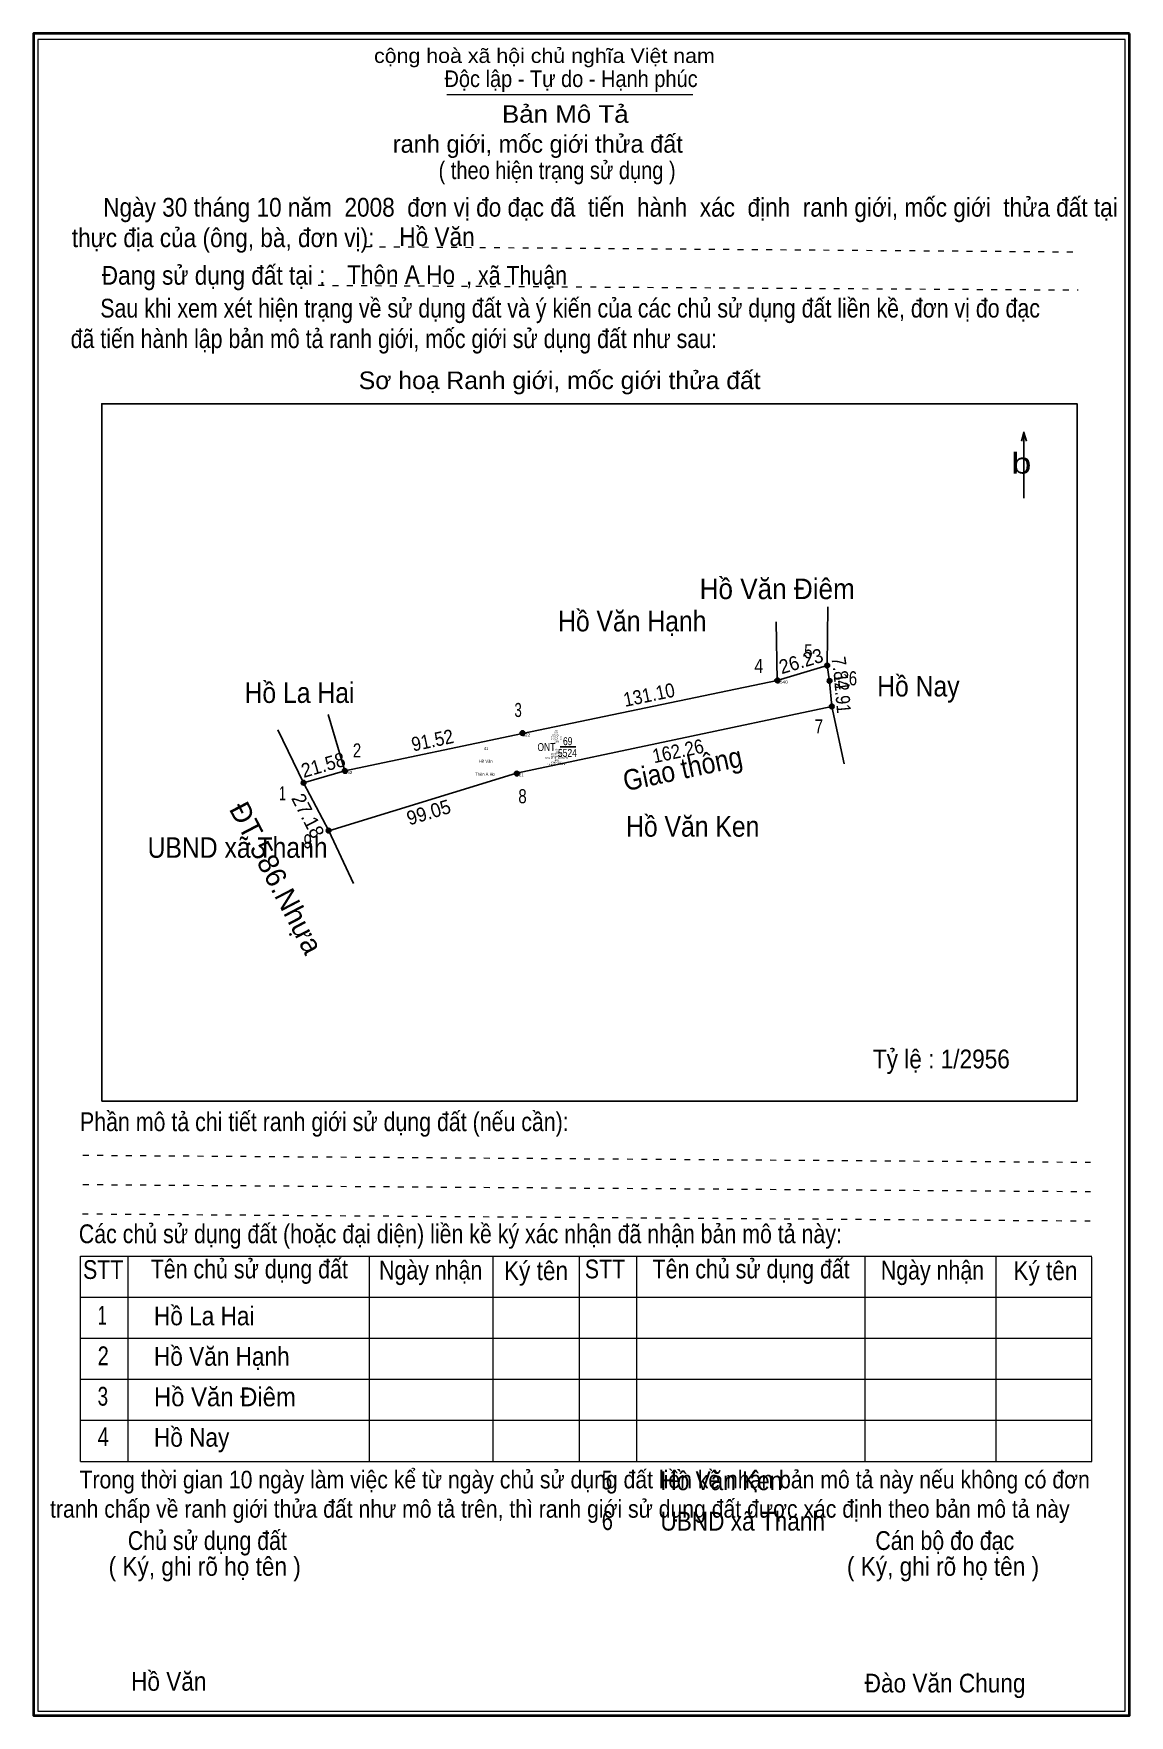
# Model space of a CAD drawing. Header units: metres. Extents: x 987.7 to 1006.3, y 990.8 to 1019.5.
import ezdxf
from ezdxf.enums import TextEntityAlignment as Align

# ---------------------------------------------------------------- set-up
doc = ezdxf.new("R2010")
doc.units = ezdxf.units.M
doc.header["$LTSCALE"] = 0.12
doc.linetypes.add('DOTTED', pattern=[1.5, 0.3, -1.2])
for name, color, linetype in [('1', 7, 'Continuous'), ('15', 7, 'Continuous'), ('5', 7, 'Continuous'), ('54', 7, 'Continuous')]:
    doc.layers.add(name, color=color, linetype=linetype)
for name, color, linetype, lineweight in [('10', 7, 'Continuous', 25), ('13', 7, 'Continuous', 25), ('2', 7, 'Continuous', 13), ('3', 7, 'Continuous', 25), ('4', 7, 'Continuous', 13)]:
    doc.layers.add(name, color=color, linetype=linetype, lineweight=lineweight)

msp = doc.modelspace()

# ---------------------------------------------------------------- hatches: boundary and pattern name
at = {"layer": '3'}
for points in [[(1001.2322, 1008.7173, 1), (1001.1522, 1008.7173, 1)], [(1000.3821, 1008.4629, 1), (1000.3021, 1008.4629, 1)], [(1001.2711, 1008.4547, 1), (1001.1911, 1008.4547, 1)], [(1001.31, 1008.0197, 1), (1001.23, 1008.0197, 1)], [(996.0392, 1007.5647, 1), (995.9592, 1007.5647, 1)], [(993.0109, 1006.9217, 1), (992.9309, 1006.9217, 1)], [(995.9415, 1006.876, 1), (995.8615, 1006.876, 1)], [(992.31, 1006.718, 1), (992.23, 1006.718, 1)], [(992.7352, 1005.9027, 1), (992.6552, 1005.9027, 1)]]:
    msp.add_hatch(color=256, dxfattribs=at).paths.add_polyline_path(points)

# ---------------------------------------------------------------- linework, layer by layer
at = {"layer": '10'}
for p, q in [((1001.19, 1008.72), (1001.2, 1009.72)), ((1000.34, 1008.46), (1000.32, 1009.46)), ((992.97, 1006.92), (992.69, 1007.88)), ((1001.27, 1008.02), (1001.48, 1007.04)), ((992.27, 1006.72), (991.83, 1007.62)), ((992.7, 1005.9), (993.12, 1005))]:
    msp.add_line(p, q, dxfattribs=at)
msp.add_lwpolyline([(992.27, 1006.72), (992.97, 1006.92), (996, 1007.56), (1000.34, 1008.46), (1001.19, 1008.72), (1001.23, 1008.45), (1001.27, 1008.02), (995.9, 1006.88), (992.7, 1005.9)], close=True, dxfattribs=at)
at = {"layer": '13'}
msp.add_line((996.64, 1007.33), (996.91, 1007.33), dxfattribs=at)
at = {"layer": '2'}
for p, q in [((994.71, 1018.45), (998.9, 1018.45)), ((988.47, 998.65), (1005.7, 998.65)), ((988.47, 995.15), (988.47, 998.65)), ((989.28, 995.15), (989.28, 998.65)), ((993.39, 995.15), (993.39, 998.65)), ((995.5, 995.15), (995.5, 998.65)), ((996.97, 995.15), (996.97, 998.65)), ((997.95, 995.15), (997.95, 998.65)), ((1001.84, 995.15), (1001.84, 998.65)), ((1004.07, 995.15), (1004.07, 998.63)), ((1005.7, 995.15), (1005.7, 998.63)), ((988.47, 997.95), (1005.7, 997.95)), ((988.47, 997.25), (1005.7, 997.25)), ((988.47, 996.55), (1005.7, 996.55)), ((988.47, 995.85), (1005.7, 995.85)), ((988.47, 995.15), (1005.7, 995.15))]:
    msp.add_line(p, q, dxfattribs=at)
at = {"layer": '2', "linetype": 'DOTTED'}
for p, q in [((993.32, 1015.86), (1005.38, 1015.77)), ((992.52, 1015.2), (1005.47, 1015.12)), ((988.51, 1000.37), (1005.68, 1000.25)), ((988.51, 999.87), (1005.68, 999.75)), ((988.5, 999.37), (1005.67, 999.25))]:
    msp.add_line(p, q, dxfattribs=at)
at = {"layer": '2', "lineweight": 25}
for p, q in [((1004.54, 1012.69), (1004.5, 1012.54)), ((1004.54, 1012.7), (1004.54, 1011.57)), ((1004.54, 1012.69), (1004.59, 1012.54))]:
    msp.add_line(p, q, dxfattribs=at)
at = {"layer": '2', "lineweight": 40}
msp.add_lwpolyline([(1006.34, 1019.49), (987.67, 1019.49), (987.67, 990.82), (1006.34, 990.82)], close=True, dxfattribs=at)
at = {"layer": '2'}
msp.add_lwpolyline([(1006.27, 1019.39), (987.74, 1019.39), (987.74, 990.89), (1006.27, 990.89)], close=True, dxfattribs=at)
at = {"layer": '2', "lineweight": 25}
msp.add_lwpolyline([(988.83, 1001.29), (1005.45, 1001.29), (1005.45, 1013.18), (988.83, 1013.18)], close=True, dxfattribs=at)
at = {"layer": '3'}
for centre in [(1001.1922, 1008.7173), (1000.3421, 1008.4629), (1001.2311, 1008.4547), (1001.27, 1008.0197), (995.9992, 1007.5647), (992.9709, 1006.9217), (995.9015, 1006.876), (992.27, 1006.718), (992.6952, 1005.9027)]:
    msp.add_circle(centre, 0.04, dxfattribs=at)
at = {"layer": '4'}
for p, q in [((1000.35, 1008.46), (1000.33, 1008.46)), ((1000.34, 1008.45), (1000.34, 1008.47)), ((996.01, 1007.56), (995.99, 1007.56)), ((996, 1007.55), (996, 1007.58)), ((995.91, 1006.88), (995.89, 1006.88)), ((995.9, 1006.87), (995.9, 1006.89))]:
    msp.add_line(p, q, dxfattribs=at)

# ---------------------------------------------------------------- texts
at = {"layer": '1'}
for s, width, p in [('5', 0.8, (1000.87, 1008.84)), ('4', 0.85, (1000.025, 1008.59)), ('6', 0.8, (1001.63, 1008.38)), ('3', 0.7, (995.925, 1007.84)), ('7', 0.8, (1001.05, 1007.56)), ('2', 0.8, (993.18, 1007.15)), ('1', 0.65, (991.91, 1006.42)), ('8', 0.8, (996, 1006.37)), ('9', 0.8, (992.34, 1005.6))]:
    msp.add_text(s, height=0.24, dxfattribs=dict(at, width=width)).set_placement(p, align=Align.CENTER)
at = {"layer": '13', "width": 0.8}
for s, p in [('69', (996.77, 1007.36)), ('5524', (996.765, 1007.16))]:
    msp.add_text(s, height=0.1353, dxfattribs=at).set_placement(p, align=Align.CENTER)
msp.add_text('ONT ', height=0.1353, dxfattribs=at).set_placement((996.6, 1007.26), align=Align.RIGHT)
at = {"layer": '15'}
for s, width, p in [('41', 0.8, (995.38, 1007.28)), ('Thôn A Ho ', 0.95, (995.37, 1006.84)), ('Hồ Văn', 0.95, (995.375, 1007.06))]:
    msp.add_text(s, height=0.0507, dxfattribs=dict(at, width=width)).set_placement(p, align=Align.CENTER)
at = {"layer": '2'}
for s, height, width, p in [('cộng hoà xã hội chủ nghĩa Việt nam', 0.2474, 1.1, (993.47, 1018.99)), ('Độc lập - Tự do - Hạnh phúc', 0.2828, 0.9, (994.67, 1018.58)), ('Bản Mô Tả', 0.3, 1.1, (995.65, 1017.97)), ('( theo hiện trạng sử dụng )', 0.3, 0.85, (994.57, 1017.01)), ('     Ngày 30 tháng 10 năm  2008  đơn vị đo đạc đã  tiến  hành  xác  định  ranh giới, mốc giới  thửa đất tại ', 0.32, 0.9, (988.32, 1016.37)), ('thực địa của (ông, bà, đơn vị): ', 0.32, 0.9, (988.32, 1015.85)), ('Đang sử dụng đất tại :', 0.32, 0.9, (988.83, 1015.21)), (', xã Thuận', 0.32, 0.85, (995.04, 1015.21)), ('     Sau khi xem xét hiện trạng về sử dụng đất và ý kiến của các chủ sử dụng đất liền kề, đơn vị đo đạc ', 0.32, 0.85, (988.3, 1014.65)), ('đã tiến hành lập bản mô tả ranh giới, mốc giới sử dụng đất như sau:', 0.32, 0.85, (988.3, 1014.13)), ('Sơ hoạ Ranh giới, mốc giới thửa đất', 0.3, 1.05, (993.21, 1013.43)), ('Phần mô tả chi tiết ranh giới sử dụng đất (nếu cần):', 0.32, 0.85, (988.46, 1000.78)), ('Các chủ sử dụng đất (hoặc đại diện) liền kề ký xác nhận đã nhận bản mô tả này:', 0.32, 0.85, (988.44, 998.87)), ('     Trong thời gian 10 ngày làm việc kể từ ngày chủ sử dụng đất liền kề nhận bản mô tả này nếu không có đơn ', 0.3, 0.9, (987.95, 994.69)), ('tranh chấp về ranh giới thửa đất như mô tả trên, thì ranh giới sử dụng đất được xác định theo bản mô tả này', 0.3, 0.9, (987.95, 994.19))]:
    msp.add_text(s, height=height, dxfattribs=dict(at, width=width)).set_placement(p)
msp.add_text('ranh giới, mốc giới thửa đất', height=0.3, dxfattribs=at).set_placement((993.79, 1017.46))
for s, height, width, p in [('b', 0.3535, 1.3, (1004.5, 1011.99)), ('Hồ Văn Điêm', 0.35, 0.95, (1000.34, 1009.85)), ('Hồ Văn Hạnh', 0.35, 0.9, (997.87, 1009.3)), ('Hồ La Hai', 0.35, 0.9, (992.2, 1008.08)), ('Hồ Nay', 0.35, 0.9, (1002.745, 1008.19)), ('Hồ Văn Ken', 0.35, 0.9, (998.9, 1005.8)), ('UBND xã Thanh', 0.35, 0.9, (991.145, 1005.44)), ('STT', 0.32, 0.85, (988.855, 998.26)), ('Tên chủ sử dụng đất', 0.32, 0.85, (991.345, 998.27)), ('Ngày nhận', 0.32, 0.85, (994.435, 998.25)), ('Ký tên', 0.32, 0.9, (996.23, 998.24)), ('STT', 0.32, 0.85, (997.405, 998.27)), ('Tên chủ sử dụng đất', 0.32, 0.85, (999.895, 998.27)), ('Ngày nhận', 0.32, 0.85, (1002.985, 998.25)), ('Ký tên', 0.32, 0.9, (1004.91, 998.24)), ('Chủ sử dụng đất', 0.32, 0.85, (990.63, 993.64)), ('Cán bộ đo đạc', 0.32, 0.85, (1003.195, 993.64)), ('( Ký, ghi rõ họ tên )', 0.32, 0.9, (990.585, 993.2)), ('( Ký, ghi rõ họ tên )', 0.32, 0.9, (1003.165, 993.2)), ('( Ký, ghi rõ họ tên )', 0.32, 0.9, (1003.165, 993.2))]:
    msp.add_text(s, height=height, dxfattribs=dict(at, width=width)).set_placement(p, align=Align.CENTER)
at = {"layer": '2', "width": 0.9}
msp.add_text('Giao thông', height=0.35, rotation=12.027, dxfattribs=at).set_placement((998.7635, 1006.7881), align=Align.CENTER)
at = {"layer": '2'}
msp.add_text('ĐT.586.Nhựa', height=0.35, rotation=297.546, dxfattribs=at).set_placement((991.6476, 1005.0159), align=Align.CENTER)
at = {"layer": '3'}
for s, height, rotation, width, p in [('26.23', 0.2399, 16.659, 0.95, (1000.7806, 1008.6779)), ('7.84', 0.2399, 278.43, 0.9, (1001.3026, 1008.5726)), ('131.10', 0.24, 11.684, 0.9, (998.1807, 1008.1011)), ('12.91', 0.24, 275.11, 0.85, (1001.3308, 1008.2357)), ('91.52', 0.2399, 11.989, 0.9, (994.4901, 1007.3265)), ('162.26', 0.24, 12.027, 0.9, (998.675, 1007.1427)), ('21.58', 0.2399, 16.201, 0.95, (992.6365, 1006.9065)), ('99.05', 0.24, 16.885, 0.95, (994.4351, 1006.1008))]:
    msp.add_text(s, height=height, rotation=rotation, dxfattribs=dict(at, width=width)).set_placement(p, align=Align.CENTER)
msp.add_text('27.18', height=0.24, rotation=297.546, dxfattribs=at).set_placement((992.2375, 1006.1005), align=Align.CENTER)
at = {"layer": '4'}
for s, width, p in [('Hồ Văn', 0.9, (993.9, 1015.87)), ('Thôn A Ho', 0.9, (993.01, 1015.22)), ('Tỷ lệ : 1/2956', 0.9, (1001.97, 1001.85)), ('1', 0.65, (988.76, 997.48)), ('Hồ La Hai', 0.9, (989.72, 997.47)), ('2', 0.8, (988.76, 996.79)), ('Hồ Văn Hạnh', 0.9, (989.72, 996.78)), ('3', 0.75, (988.76, 996.1)), ('Hồ Văn Điêm', 0.95, (989.72, 996.09)), ('4', 0.8, (988.76, 995.41)), ('Hồ Nay', 0.9, (989.72, 995.4)), ('5', 0.75, (997.35, 994.67)), ('Hồ Văn Ken', 0.9, (998.35, 994.66)), ('6', 0.8, (997.35, 993.98)), ('UBND xã Thanh', 0.9, (998.35, 993.97)), ('Hồ Văn', 0.9, (989.33, 991.24)), ('Đào Văn Chung', 0.9, (1001.83, 991.21))]:
    msp.add_text(s, height=0.32, dxfattribs=dict(at, width=width)).set_placement(p)
at = {"layer": '5'}
for s, width, p in [('2540', 1.2, (1000.34, 1008.41)), ('822', 1.15, (996, 1007.51)), ('852', 1.15, (992.97, 1006.87)), ('821', 1.05, (995.9, 1006.83))]:
    msp.add_text(s, height=0.0507, dxfattribs=dict(at, width=width)).set_placement(p)
at = {"layer": '54'}
for s, width, p in [('Thôn A Ho', 0.85, (996.575, 1007.49)), ('Thôn A Ho', 0.85, (996.575, 1007.45)), ('Hồ Văn', 0.9, (996.575, 1007.52)), ('ONT', 0.9, (996.575, 1007.56)), ('69', 0.75, (996.575, 1007.59)), ('23/02/2006', 0.9, (996.58, 1007.16)), ('197197900', 0.8, (996.575, 1007.2)), ('Hồ Thị Tê', 0.9, (996.58, 1007.27)), ('1983', 0.75, (996.58, 1007.41)), ('1983', 0.75, (996.58, 1007.23)), ('Công an tỉnh Quảng Trị', 0.85, (996.575, 1007.13)), ('Công an xã Thanh', 0.85, (996.575, 1007.02)), ('10/05/2007', 0.8, (996.575, 1007.05)), ('16/5', 0.85, (996.58, 1007.09))]:
    msp.add_text(s, height=0.02706, dxfattribs=dict(at, width=width)).set_placement(p, align=Align.CENTER)

doc.saveas('drawing.dxf')
